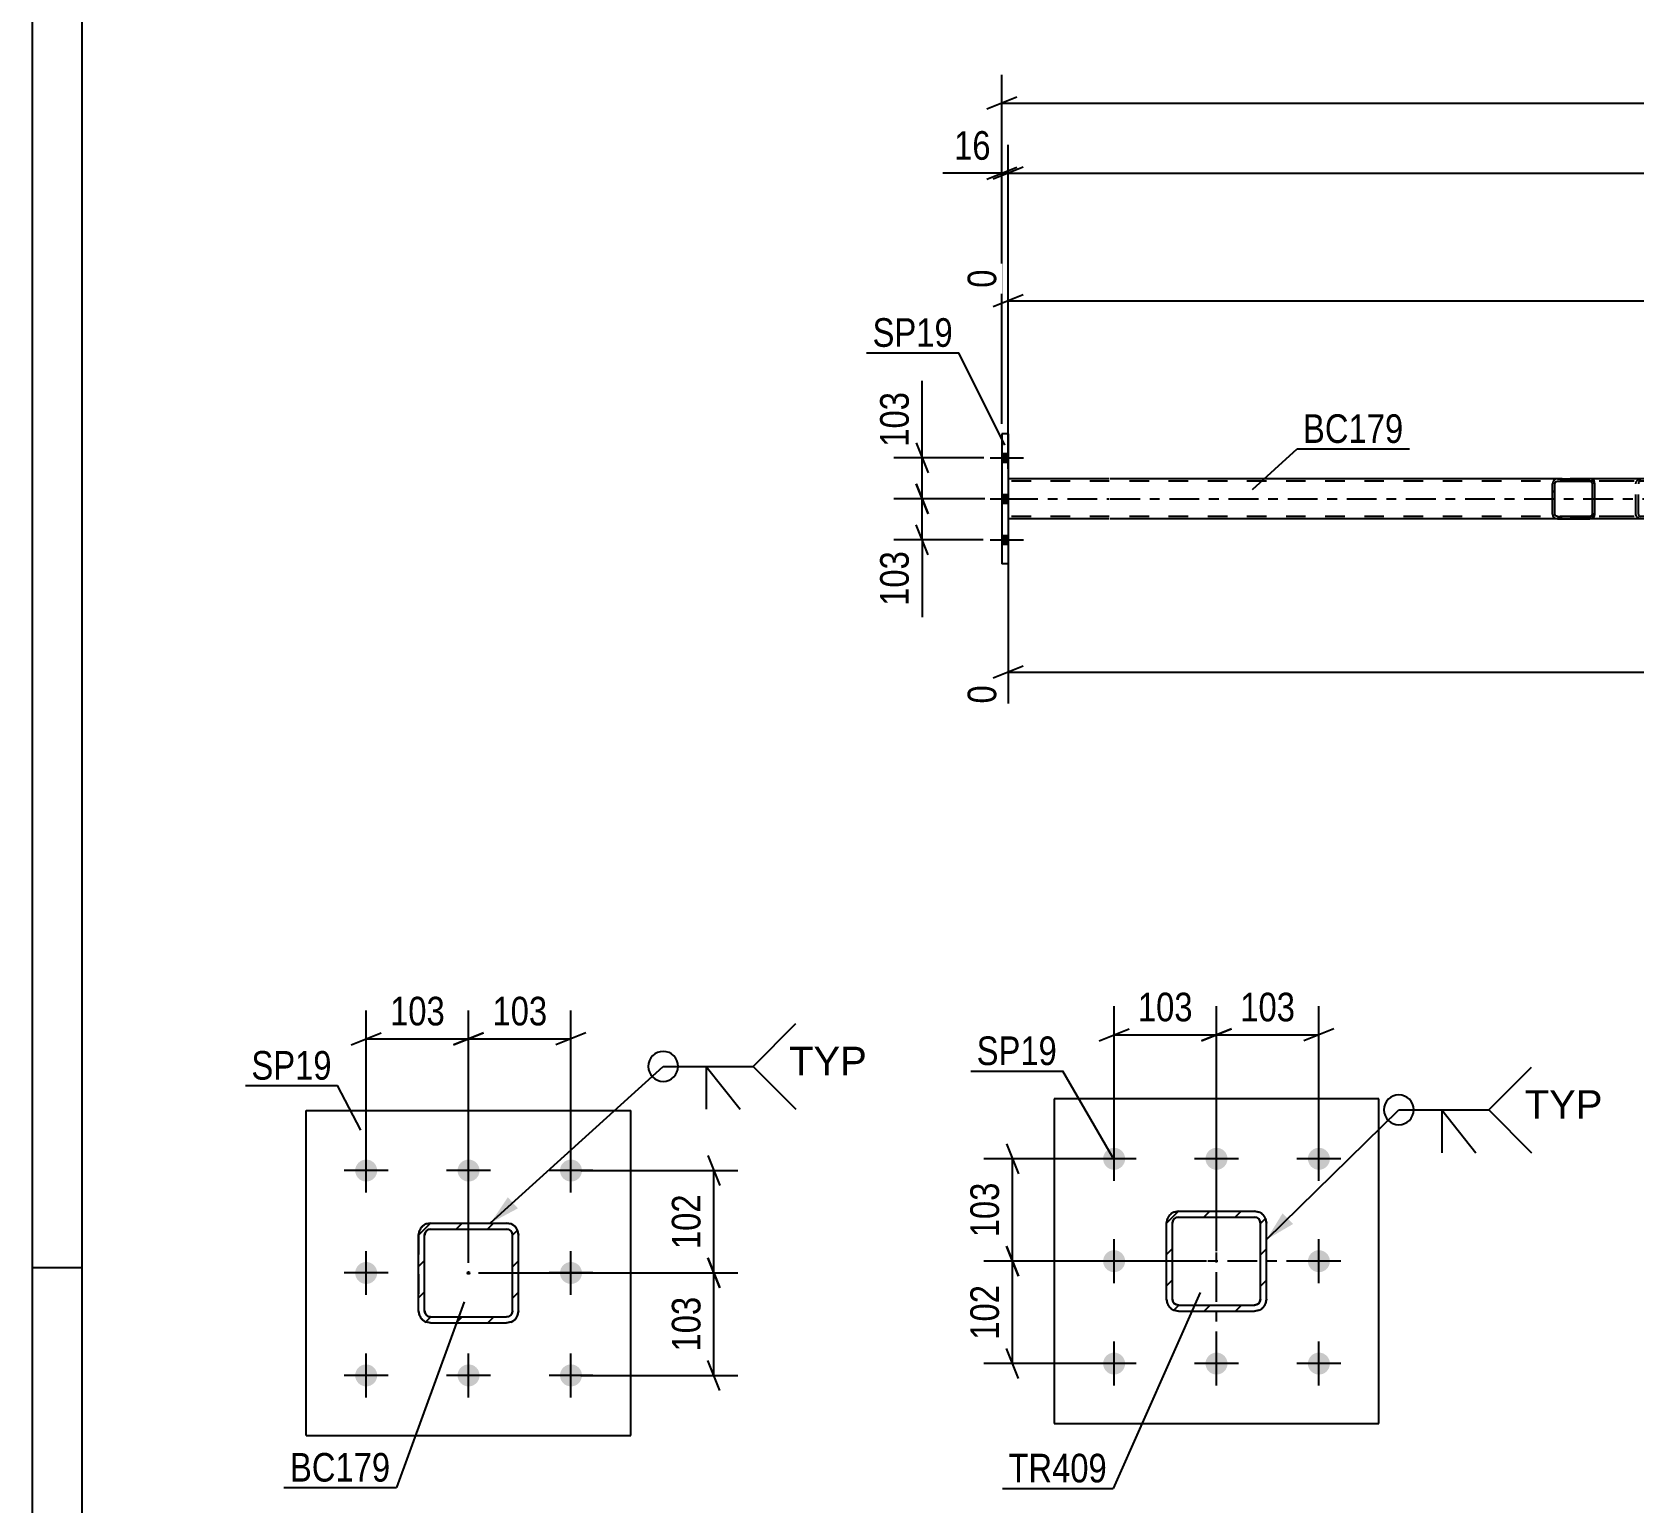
# Model space of a CAD drawing. Header units: millimetres. Extents: x 0 to 841, y 0 to 594.
# Drawn here: x 0 to 160.4, y 125.5 to 272.7 of the extents above; entities that cross this region are included whole.
import ezdxf

# ---------------------------------------------------------------- set-up
doc = ezdxf.new("R2010")
doc.units = ezdxf.units.MM
doc.linetypes.add('DXK_LINE_DOT2', pattern=[3.9198, 1.9599, -1.9599])
doc.linetypes.add('DXK_LINE_DOT3', pattern=[5.9187, 2.979, -0.9799, 0.9799, -0.9799])
doc.styles.add('Arial', font='ARIAL.TTF', dxfattribs={"height": 0.2})
doc.styles.add('Arial Narrow', font='ARIALN.TTF', dxfattribs={"height": 0.2})

# ---------------------------------------------------------------- blocks, each defined once
blk = doc.blocks.new('Unknown-122573939-1133 - 10963')
at = {"color": 5, "linetype": 'Continuous'}
for p, q in [((0, 594), (0, 0)), ((5, 589), (5, 5)), ((5, 149), (0, 149))]:
    blk.add_line(p, q, dxfattribs=at)
blk = doc.blocks.new('Part-122573939-7047 - 6916')
at = {"color": 2, "linetype": 'Continuous'}
for p, q in [((134.82, 165.9), (102.32, 165.9)), ((102.32, 165.9), (102.32, 133.4)), ((134.82, 133.4), (134.82, 165.9)), ((102.32, 133.4), (134.82, 133.4))]:
    blk.add_line(p, q, dxfattribs=at)
blk = doc.blocks.new('Part-122573939-6958 - 6916')
at = {"linetype": 'Continuous'}
h = blk.add_hatch(dxfattribs=at)
h.set_pattern_fill('', scale=0.7, style=0, pattern_type=0)
h.set_pattern_definition([(45, (114.7653, 154.6534), (-1.57154, 1.57154), [])])
h.paths.add_polyline_path([(122.37, 154.65), (114.77, 154.65), (114.31, 154.56), (113.92, 154.3), (113.66, 153.91), (113.57, 153.45), (113.57, 145.85), (113.66, 145.39), (113.92, 145), (114.31, 144.74), (114.77, 144.65), (122.37, 144.65), (122.82, 144.74), (123.21, 145), (123.47, 145.39), (123.57, 145.85), (123.57, 153.45), (123.47, 153.91), (123.21, 154.3), (122.82, 154.56)])
h.paths.add_polyline_path([(122.92, 153.68), (122.97, 153.45), (122.97, 145.85), (122.92, 145.62), (122.79, 145.43), (122.59, 145.3), (122.37, 145.25), (114.77, 145.25), (114.54, 145.3), (114.34, 145.43), (114.21, 145.62), (114.17, 145.85), (114.17, 153.45), (114.21, 153.68), (114.34, 153.88), (114.54, 154.01), (114.77, 154.05), (122.37, 154.05), (122.59, 154.01), (122.79, 153.88)])
at = {"color": 7, "linetype": 'DXK_LINE_DOT3'}
for p, q in [((118.57, 139.65), (118.57, 159.65)), ((128.57, 149.65), (108.57, 149.65))]:
    blk.add_line(p, q, dxfattribs=at)
at = {"color": 7, "linetype": 'DXK_LINE_DOT2'}
for p, q in [((114.31, 154.56), (114.77, 154.65)), ((114.54, 154.01), (114.34, 153.88)), ((114.77, 154.05), (114.54, 154.01)), ((114.77, 154.65), (122.37, 154.65)), ((114.77, 154.05), (122.37, 154.05)), ((122.37, 154.65), (122.82, 154.56)), ((122.59, 154.01), (122.37, 154.05)), ((122.79, 153.88), (122.59, 154.01)), ((113.57, 153.45), (113.66, 153.91)), ((113.57, 145.85), (113.57, 153.45)), ((114.21, 153.68), (114.17, 153.45)), ((114.17, 145.85), (114.17, 153.45)), ((114.34, 153.88), (114.21, 153.68)), ((122.92, 153.68), (122.79, 153.88)), ((122.97, 153.45), (122.92, 153.68)), ((122.97, 145.85), (122.97, 153.45)), ((123.47, 153.91), (123.57, 153.45)), ((123.57, 145.85), (123.57, 153.45)), ((113.66, 145.39), (113.57, 145.85)), ((114.17, 145.85), (114.21, 145.62)), ((114.21, 145.62), (114.34, 145.43)), ((114.77, 144.65), (114.31, 144.74)), ((114.34, 145.43), (114.54, 145.3)), ((114.54, 145.3), (114.77, 145.25)), ((114.77, 145.25), (122.37, 145.25)), ((114.77, 144.65), (122.37, 144.65)), ((122.37, 145.25), (122.59, 145.3)), ((122.82, 144.74), (122.37, 144.65)), ((122.59, 145.3), (122.79, 145.43)), ((122.79, 145.43), (122.92, 145.62)), ((122.92, 145.62), (122.97, 145.85)), ((123.57, 145.85), (123.47, 145.39))]:
    blk.add_line(p, q, dxfattribs=at)
at = {"color": 2, "linetype": 'Continuous'}
for p, q in [((114.77, 154.65), (114.31, 154.56)), ((114.34, 153.88), (114.54, 154.01)), ((114.54, 154.01), (114.77, 154.05)), ((114.77, 154.65), (122.37, 154.65)), ((114.77, 154.05), (122.37, 154.05)), ((122.82, 154.56), (122.37, 154.65)), ((122.37, 154.05), (122.59, 154.01)), ((122.59, 154.01), (122.79, 153.88)), ((113.66, 153.91), (113.57, 153.45)), ((113.57, 145.85), (113.57, 153.45)), ((114.17, 153.45), (114.21, 153.68)), ((114.17, 145.85), (114.17, 153.45)), ((114.21, 153.68), (114.34, 153.88)), ((122.79, 153.88), (122.92, 153.68)), ((122.92, 153.68), (122.97, 153.45)), ((122.97, 145.85), (122.97, 153.45)), ((123.57, 153.45), (123.47, 153.91)), ((123.57, 145.85), (123.57, 153.45)), ((113.57, 145.85), (113.66, 145.39)), ((114.21, 145.62), (114.17, 145.85)), ((114.34, 145.43), (114.21, 145.62)), ((114.31, 144.74), (114.77, 144.65)), ((114.54, 145.3), (114.34, 145.43)), ((114.77, 145.25), (114.54, 145.3)), ((114.77, 145.25), (122.37, 145.25)), ((114.77, 144.65), (122.37, 144.65)), ((122.59, 145.3), (122.37, 145.25)), ((122.37, 144.65), (122.82, 144.74)), ((122.79, 145.43), (122.59, 145.3)), ((122.92, 145.62), (122.79, 145.43)), ((122.97, 145.85), (122.92, 145.62)), ((123.47, 145.39), (123.57, 145.85))]:
    blk.add_line(p, q, dxfattribs=at)
at = {"color": 7, "linetype": 'DXK_LINE_DOT2'}
for centre, start, end in [((114.77, 153.45), 112.5, 157.5), ((122.37, 153.45), 22.5, 67.5), ((114.77, 145.85), 202.5, 247.5), ((122.37, 145.85), 292.5, 337.5)]:
    blk.add_arc(centre, 1.2, start, end, dxfattribs=at)
at = {"color": 2, "linetype": 'Continuous'}
for centre, start, end in [((114.77, 153.45), 112.5, 157.5), ((122.37, 153.45), 22.5, 67.5), ((114.77, 145.85), 202.5, 247.5), ((122.37, 145.85), 292.5, 337.5)]:
    blk.add_arc(centre, 1.2, start, end, dxfattribs=at)
blk = doc.blocks.new('Bolt-122573939-6968 - 6916')
at = {"linetype": 'Continuous'}
for points in [[(108.32, 158.8, -1), (108.32, 161, -1)], [(118.57, 158.8, -1), (118.57, 161, -1)], [(128.82, 158.8, -1), (128.82, 161, -1)], [(108.32, 148.55, -1), (108.32, 150.75, -1)], [(128.82, 148.55, -1), (128.82, 150.75, -1)], [(108.32, 138.3, -1), (108.32, 140.5, -1)], [(118.57, 138.3, -1), (118.57, 140.5, -1)], [(128.82, 138.3, -1), (128.82, 140.5, -1)]]:
    blk.add_hatch(color=1, dxfattribs=at).paths.add_polyline_path(points)
at = {"color": 1, "linetype": 'Continuous'}
for p, q in [((108.32, 157.7), (108.32, 162.1)), ((118.57, 157.7), (118.57, 162.1)), ((128.82, 157.7), (128.82, 162.1)), ((110.52, 159.9), (106.12, 159.9)), ((120.77, 159.9), (116.37, 159.9)), ((131.02, 159.9), (126.62, 159.9)), ((108.32, 147.45), (108.32, 151.85)), ((128.82, 147.45), (128.82, 151.85)), ((110.52, 149.65), (106.12, 149.65)), ((131.02, 149.65), (126.62, 149.65)), ((108.32, 137.2), (108.32, 141.6)), ((118.57, 137.2), (118.57, 141.6)), ((128.82, 137.2), (128.82, 141.6)), ((110.52, 139.4), (106.12, 139.4)), ((120.77, 139.4), (116.37, 139.4)), ((131.02, 139.4), (126.62, 139.4))]:
    blk.add_line(p, q, dxfattribs=at)
blk = doc.blocks.new('Bolt-122573939-2947 - 2767')
at = {"linetype": 'Continuous'}
for points in [[(97.72, 229.61), (97.72, 230.49), (97.08, 230.49), (97.08, 229.61)], [(97.72, 229.61), (97.72, 230.49), (97.08, 230.49), (97.08, 229.61)], [(97.72, 229.61), (97.72, 230.49), (97.08, 230.49), (97.08, 229.61)], [(97.72, 225.51), (97.72, 226.39), (97.08, 226.39), (97.08, 225.51)], [(97.72, 225.51), (97.72, 226.39), (97.08, 226.39), (97.08, 225.51)], [(97.72, 221.41), (97.72, 222.29), (97.08, 222.29), (97.08, 221.41)], [(97.72, 221.41), (97.72, 222.29), (97.08, 222.29), (97.08, 221.41)], [(97.72, 221.41), (97.72, 222.29), (97.08, 222.29), (97.08, 221.41)]]:
    blk.add_hatch(color=1, dxfattribs=at).paths.add_polyline_path(points)
at = {"color": 1, "linetype": 'Continuous'}
for p, q in [((95.92, 230.05), (99.24, 230.05)), ((95.92, 230.05), (99.24, 230.05)), ((95.92, 230.05), (99.24, 230.05)), ((97.08, 230.49), (97.72, 230.49)), ((97.08, 230.49), (97.72, 230.49)), ((97.08, 230.49), (97.72, 230.49)), ((97.08, 229.61), (97.72, 229.61)), ((97.08, 229.61), (97.72, 229.61)), ((97.08, 229.61), (97.72, 229.61)), ((97.08, 226.39), (97.72, 226.39)), ((97.08, 226.39), (97.72, 226.39)), ((95.92, 225.95), (99.24, 225.95)), ((95.92, 225.95), (99.24, 225.95)), ((97.08, 225.51), (97.72, 225.51)), ((97.08, 225.51), (97.72, 225.51)), ((95.92, 221.85), (99.24, 221.85)), ((95.92, 221.85), (99.24, 221.85)), ((95.92, 221.85), (99.24, 221.85)), ((97.08, 222.29), (97.72, 222.29)), ((97.08, 222.29), (97.72, 222.29)), ((97.08, 222.29), (97.72, 222.29)), ((97.08, 221.41), (97.72, 221.41)), ((97.08, 221.41), (97.72, 221.41)), ((97.08, 221.41), (97.72, 221.41))]:
    blk.add_line(p, q, dxfattribs=at)
blk = doc.blocks.new('Part-122573939-2952 - 2767')
at = {"color": 2, "linetype": 'Continuous'}
for p, q in [((97.72, 232.45), (97.08, 232.45)), ((97.08, 232.45), (97.08, 219.45)), ((97.72, 232.45), (97.72, 219.45)), ((97.72, 219.45), (97.08, 219.45))]:
    blk.add_line(p, q, dxfattribs=at)
blk = doc.blocks.new('Part-122573939-2998 - 2767')
at = {"linetype": 'Continuous'}
h = blk.add_hatch(dxfattribs=at)
h.set_pattern_fill('', scale=0.7, style=0, pattern_type=0)
h.set_pattern_definition([(45, (156.4116, 227.6517), (-1.57154, 1.57154), [])])
h.paths.add_polyline_path([(156.45, 227.47), (156.41, 227.65), (156.3, 227.81), (156.14, 227.91), (155.94, 227.95), (152.7, 227.95), (152.51, 227.91), (152.34, 227.81), (152.23, 227.65), (152.19, 227.47), (152.19, 224.43), (152.23, 224.24), (152.34, 224.09), (152.51, 223.98), (152.7, 223.95), (155.94, 223.95), (156.14, 223.98), (156.3, 224.09), (156.41, 224.24), (156.45, 224.43)])
h.paths.add_polyline_path([(156.18, 224.34), (156.12, 224.26), (156.04, 224.21), (155.94, 224.19), (152.7, 224.19), (152.61, 224.21), (152.52, 224.26), (152.47, 224.34), (152.45, 224.43), (152.45, 227.47), (152.47, 227.56), (152.52, 227.64), (152.61, 227.69), (152.7, 227.71), (155.94, 227.71), (156.04, 227.69), (156.12, 227.64), (156.18, 227.56), (156.2, 227.47), (156.2, 224.43)])
at = {"color": 2, "linetype": 'Continuous'}
for p, q in [((152.7, 227.95), (152.51, 227.91)), ((152.61, 227.69), (152.7, 227.71)), ((152.7, 227.95), (155.94, 227.95)), ((152.7, 227.71), (155.94, 227.71)), ((163.52, 227.95), (155.94, 227.95)), ((156.14, 227.91), (155.94, 227.95)), ((155.94, 227.71), (156.04, 227.69)), ((152.23, 227.65), (152.19, 227.47)), ((152.19, 224.43), (152.19, 227.47)), ((152.45, 227.47), (152.47, 227.56)), ((152.45, 224.43), (152.45, 227.47)), ((152.47, 227.56), (152.52, 227.64)), ((152.52, 227.64), (152.61, 227.69)), ((156.04, 227.69), (156.12, 227.64)), ((156.12, 227.64), (156.18, 227.56)), ((156.18, 227.56), (156.2, 227.47)), ((156.2, 224.43), (156.2, 227.47)), ((156.45, 227.47), (156.41, 227.65)), ((156.45, 224.43), (156.45, 227.47)), ((152.19, 224.43), (152.23, 224.24)), ((152.47, 224.34), (152.45, 224.43)), ((152.52, 224.26), (152.47, 224.34)), ((152.51, 223.98), (152.7, 223.95)), ((152.61, 224.21), (152.52, 224.26)), ((152.7, 224.19), (152.61, 224.21)), ((152.7, 224.19), (155.94, 224.19)), ((152.7, 223.95), (155.94, 223.95)), ((156.04, 224.21), (155.94, 224.19)), ((155.94, 223.95), (156.14, 223.98)), ((163.52, 223.95), (155.94, 223.95)), ((156.12, 224.26), (156.04, 224.21)), ((156.18, 224.34), (156.12, 224.26)), ((156.2, 224.43), (156.18, 224.34)), ((156.41, 224.24), (156.45, 224.43))]:
    blk.add_line(p, q, dxfattribs=at)
at = {"color": 7, "linetype": 'DXK_LINE_DOT2'}
for p, q in [((155.94, 227.95), (152.7, 227.95)), ((164.29, 227.71), (152.7, 227.71)), ((160.86, 227.91), (161.05, 227.95)), ((161.05, 227.71), (160.96, 227.69)), ((164.29, 227.95), (163.52, 227.95)), ((164.29, 227.95), (164.48, 227.91)), ((164.39, 227.69), (164.29, 227.71)), ((160.54, 227.47), (160.58, 227.65)), ((160.54, 224.43), (160.54, 227.47)), ((160.82, 227.56), (160.8, 227.47)), ((160.8, 224.43), (160.8, 227.47)), ((160.87, 227.64), (160.82, 227.56)), ((160.96, 227.69), (160.87, 227.64)), ((164.47, 227.64), (164.39, 227.69)), ((164.52, 227.56), (164.47, 227.64)), ((164.54, 227.47), (164.52, 227.56)), ((164.54, 224.43), (164.54, 227.47)), ((164.76, 227.65), (164.8, 227.47)), ((164.8, 224.43), (164.8, 227.47)), ((164.29, 224.19), (152.7, 224.19)), ((155.94, 223.95), (152.7, 223.95)), ((160.58, 224.24), (160.54, 224.43)), ((160.8, 224.43), (160.82, 224.34)), ((160.82, 224.34), (160.87, 224.26)), ((161.05, 223.95), (160.86, 223.98)), ((160.87, 224.26), (160.9, 224.24)), ((160.9, 224.24), (160.96, 224.21)), ((160.96, 224.21), (161.05, 224.19)), ((164.29, 223.95), (163.52, 223.95)), ((164.29, 224.19), (164.39, 224.21)), ((164.48, 223.98), (164.29, 223.95)), ((164.39, 224.21), (164.47, 224.26)), ((164.47, 224.26), (164.52, 224.34)), ((164.52, 224.34), (164.54, 224.43)), ((164.8, 224.43), (164.76, 224.24))]:
    blk.add_line(p, q, dxfattribs=at)
at = {"color": 2, "linetype": 'Continuous'}
for centre, start, end in [((152.69, 227.45), 110.7583, 155.68), ((155.96, 227.45), 24.32, 69.2417), ((152.69, 224.45), 204.32, 249.2417), ((155.96, 224.45), 290.7583, 335.68)]:
    blk.add_arc(centre, 0.496, start, end, dxfattribs=at)
at = {"color": 7, "linetype": 'DXK_LINE_DOT2'}
for centre, start, end in [((161.03, 227.45), 110.7583, 155.68), ((164.31, 227.45), 24.32, 69.2417), ((161.03, 224.45), 204.32, 249.2417), ((164.31, 224.45), 290.7583, 335.68)]:
    blk.add_arc(centre, 0.496, start, end, dxfattribs=at)
blk = doc.blocks.new('Part-122573939-3036 - 2767')
at = {"color": 2, "linetype": 'Continuous'}
for p, q in [((107.84, 227.95), (97.72, 227.95)), ((152.7, 227.95), (107.94, 227.95)), ((107.84, 223.95), (97.72, 223.95)), ((152.7, 223.95), (107.94, 223.95))]:
    blk.add_line(p, q, dxfattribs=at)
at = {"color": 7, "linetype": 'DXK_LINE_DOT2'}
for p, q in [((97.72, 227.95), (97.72, 223.95)), ((107.84, 227.71), (97.72, 227.71)), ((770.34, 227.71), (107.94, 227.71)), ((172.77, 227.95), (152.7, 227.95)), ((107.84, 224.19), (97.72, 224.19)), ((770.34, 224.19), (107.94, 224.19)), ((172.77, 223.95), (152.7, 223.95))]:
    blk.add_line(p, q, dxfattribs=at)
at = {"color": 7, "linetype": 'DXK_LINE_DOT3'}
for p, q in [((97.72, 225.95), (107.84, 225.95)), ((107.94, 225.95), (770.34, 225.95))]:
    blk.add_line(p, q, dxfattribs=at)
blk = doc.blocks.new('Part-122573939-1737 - 1678')
at = {"color": 2, "linetype": 'Continuous'}
for p, q in [((27.45, 132.22), (27.45, 164.72)), ((27.45, 164.72), (59.95, 164.72)), ((59.95, 132.22), (59.95, 164.72)), ((27.45, 132.22), (59.95, 132.22))]:
    blk.add_line(p, q, dxfattribs=at)
blk = doc.blocks.new('Bolt-122573939-1721 - 1678')
at = {"linetype": 'Continuous'}
for points in [[(33.45, 157.62, -1), (33.45, 159.82, -1)], [(43.7, 157.62, -1), (43.7, 159.82, -1)], [(53.95, 157.62, -1), (53.95, 159.82, -1)], [(33.45, 147.37, -1), (33.45, 149.57, -1)], [(53.95, 147.37, -1), (53.95, 149.57, -1)], [(33.45, 137.12, -1), (33.45, 139.32, -1)], [(43.7, 137.12, -1), (43.7, 139.32, -1)], [(53.95, 137.12, -1), (53.95, 139.32, -1)]]:
    blk.add_hatch(color=1, dxfattribs=at).paths.add_polyline_path(points)
at = {"color": 1, "linetype": 'Continuous'}
for p, q in [((33.45, 156.52), (33.45, 160.92)), ((43.7, 156.52), (43.7, 160.92)), ((53.95, 156.52), (53.95, 160.92)), ((35.65, 158.72), (31.25, 158.72)), ((45.9, 158.72), (41.5, 158.72)), ((56.15, 158.72), (51.75, 158.72)), ((33.45, 146.27), (33.45, 150.67)), ((53.95, 146.27), (53.95, 150.67)), ((35.65, 148.47), (31.25, 148.47)), ((56.15, 148.47), (51.75, 148.47)), ((33.45, 136.02), (33.45, 140.42)), ((43.7, 136.02), (43.7, 140.42)), ((53.95, 136.02), (53.95, 140.42)), ((35.65, 138.22), (31.25, 138.22)), ((45.9, 138.22), (41.5, 138.22)), ((56.15, 138.22), (51.75, 138.22))]:
    blk.add_line(p, q, dxfattribs=at)
blk = doc.blocks.new('Part-122573939-1797 - 1678')
at = {"linetype": 'Continuous'}
h = blk.add_hatch(dxfattribs=at)
h.set_pattern_fill('', scale=0.7, style=0, pattern_type=0)
h.set_pattern_definition([(45, (39.903, 153.474), (-1.57154, 1.57154), [])])
h.paths.add_polyline_path([(47.5, 153.47), (39.9, 153.47), (39.44, 153.38), (39.05, 153.12), (38.79, 152.73), (38.7, 152.27), (38.7, 144.67), (38.79, 144.21), (39.05, 143.83), (39.44, 143.57), (39.9, 143.47), (47.5, 143.47), (47.96, 143.57), (48.35, 143.83), (48.61, 144.21), (48.7, 144.67), (48.7, 152.27), (48.61, 152.73), (48.35, 153.12), (47.96, 153.38)])
h.paths.add_polyline_path([(48.06, 152.5), (48.1, 152.27), (48.1, 144.67), (48.06, 144.44), (47.93, 144.25), (47.73, 144.12), (47.5, 144.07), (39.9, 144.07), (39.67, 144.12), (39.48, 144.25), (39.35, 144.44), (39.3, 144.67), (39.3, 152.27), (39.35, 152.5), (39.48, 152.7), (39.67, 152.83), (39.9, 152.87), (47.5, 152.87), (47.73, 152.83), (47.93, 152.7)])
blk.add_hatch(color=30, dxfattribs=at).paths.add_polyline_path([(43.7, 148.37, -1), (43.7, 148.57, -1)])
at = {"color": 7, "linetype": 'DXK_LINE_DOT2'}
for p, q in [((38.7, 152.27), (38.79, 152.73)), ((39.35, 152.5), (39.3, 152.27)), ((39.48, 152.7), (39.35, 152.5)), ((39.44, 153.38), (39.9, 153.47)), ((39.67, 152.83), (39.48, 152.7)), ((39.9, 152.87), (39.67, 152.83)), ((39.9, 153.47), (47.5, 153.47)), ((39.9, 152.87), (47.5, 152.87)), ((47.5, 153.47), (47.96, 153.38)), ((47.73, 152.83), (47.5, 152.87)), ((47.93, 152.7), (47.73, 152.83)), ((48.06, 152.5), (47.93, 152.7)), ((48.1, 152.27), (48.06, 152.5)), ((48.61, 152.73), (48.7, 152.27)), ((38.7, 152.27), (38.7, 144.67)), ((39.3, 144.67), (39.3, 152.27)), ((48.1, 144.67), (48.1, 152.27)), ((48.7, 144.67), (48.7, 152.27)), ((38.79, 144.21), (38.7, 144.67)), ((39.3, 144.67), (39.35, 144.44)), ((39.35, 144.44), (39.48, 144.25)), ((47.93, 144.25), (48.06, 144.44)), ((48.06, 144.44), (48.1, 144.67)), ((48.7, 144.67), (48.61, 144.21)), ((39.9, 143.47), (39.44, 143.57)), ((39.48, 144.25), (39.67, 144.12)), ((39.67, 144.12), (39.9, 144.07)), ((39.9, 144.07), (47.5, 144.07)), ((39.9, 143.47), (47.5, 143.47)), ((47.5, 144.07), (47.73, 144.12)), ((47.96, 143.57), (47.5, 143.47)), ((47.73, 144.12), (47.93, 144.25))]:
    blk.add_line(p, q, dxfattribs=at)
at = {"color": 2, "linetype": 'Continuous'}
for p, q in [((38.79, 152.73), (38.7, 152.27)), ((39.3, 152.27), (39.35, 152.5)), ((39.35, 152.5), (39.48, 152.7)), ((39.9, 153.47), (39.44, 153.38)), ((39.48, 152.7), (39.67, 152.83)), ((39.67, 152.83), (39.9, 152.87)), ((39.9, 153.47), (39.9, 153.47)), ((39.9, 153.47), (47.5, 153.47)), ((39.9, 152.87), (39.9, 152.87)), ((39.9, 152.87), (47.5, 152.87)), ((47.5, 153.47), (47.5, 153.47)), ((47.96, 153.38), (47.5, 153.47)), ((47.5, 152.87), (47.5, 152.87)), ((47.5, 152.87), (47.73, 152.83)), ((47.73, 152.83), (47.93, 152.7)), ((47.93, 152.7), (48.06, 152.5)), ((48.06, 152.5), (48.1, 152.27)), ((48.7, 152.27), (48.61, 152.73)), ((38.7, 152.27), (38.7, 152.27)), ((38.7, 144.67), (38.7, 152.27)), ((39.3, 152.27), (39.3, 152.27)), ((39.3, 144.67), (39.3, 152.27)), ((48.1, 152.27), (48.1, 152.27)), ((48.1, 144.67), (48.1, 152.27)), ((48.7, 152.27), (48.7, 152.27)), ((48.7, 144.67), (48.7, 152.27)), ((38.7, 144.67), (38.7, 144.67)), ((38.7, 144.67), (38.79, 144.21)), ((39.3, 144.67), (39.3, 144.67)), ((39.35, 144.44), (39.3, 144.67)), ((39.48, 144.25), (39.35, 144.44)), ((48.06, 144.44), (47.93, 144.25)), ((48.1, 144.67), (48.06, 144.44)), ((48.1, 144.67), (48.1, 144.67)), ((48.61, 144.21), (48.7, 144.67)), ((48.7, 144.67), (48.7, 144.67)), ((39.44, 143.57), (39.9, 143.47)), ((39.67, 144.12), (39.48, 144.25)), ((39.9, 144.07), (39.67, 144.12)), ((39.9, 144.07), (39.9, 144.07)), ((39.9, 144.07), (47.5, 144.07)), ((39.9, 143.47), (39.9, 143.47)), ((39.9, 143.47), (47.5, 143.47)), ((47.73, 144.12), (47.5, 144.07)), ((47.5, 144.07), (47.5, 144.07)), ((47.5, 143.47), (47.96, 143.57)), ((47.5, 143.47), (47.5, 143.47)), ((47.93, 144.25), (47.73, 144.12))]:
    blk.add_line(p, q, dxfattribs=at)
at = {"color": 7, "linetype": 'DXK_LINE_DOT3'}
blk.add_line((43.7, 148.47), (43.7, 148.47), dxfattribs=at)
at = {"color": 30, "linetype": 'DXK_LINE_DOT3'}
blk.add_line((43.7, 148.47), (43.7, 148.47), dxfattribs=at)
at = {"color": 30, "linetype": 'Continuous'}
blk.add_circle((43.7, 148.47), 0.1, dxfattribs=at)
at = {"color": 7, "linetype": 'DXK_LINE_DOT2'}
for centre, start, end in [((39.9, 152.27), 112.5, 157.5), ((47.5, 152.27), 22.5, 67.5), ((39.9, 144.67), 202.5, 247.5), ((47.5, 144.67), 292.5, 337.5)]:
    blk.add_arc(centre, 1.2, start, end, dxfattribs=at)
at = {"color": 2, "linetype": 'Continuous'}
for centre, start, end in [((39.9, 152.27), 112.5, 157.5), ((47.5, 152.27), 22.5, 67.5), ((39.9, 144.67), 202.5, 247.5), ((47.5, 144.67), 292.5, 337.5)]:
    blk.add_arc(centre, 1.2, start, end, dxfattribs=at)
blk = doc.blocks.new('StraightDimension-122573939-7081 - 6916')
at = {"color": 7, "linetype": 'Continuous'}
for p, q in [((118.57, 150.65), (118.57, 175.16)), ((128.82, 160.9), (128.82, 175.16)), ((117.07, 171.71), (120.07, 172.91)), ((118.57, 172.31), (128.82, 172.31)), ((130.32, 172.91), (127.32, 171.71))]:
    blk.add_line(p, q, dxfattribs=at)
at = {"color": 0}
blk.add_wipeout([(127.03, 173.06), (127.03, 177.26), (120.35, 177.26), (120.35, 173.06)], dxfattribs=at)
at = {"color": 3, "style": 'Arial Narrow'}
blk.add_text('103', height=2.863, dxfattribs=at).set_placement((120.95, 173.66))
blk = doc.blocks.new('StraightDimension-122573939-7098 - 6916')
at = {"color": 7, "linetype": 'Continuous'}
for p, q in [((108.32, 160.9), (108.32, 175.16)), ((118.57, 150.65), (118.57, 175.16)), ((106.82, 171.71), (109.82, 172.91)), ((108.32, 172.31), (118.57, 172.31)), ((120.07, 172.91), (117.07, 171.71))]:
    blk.add_line(p, q, dxfattribs=at)
at = {"color": 0}
blk.add_wipeout([(116.78, 173.06), (116.78, 177.26), (110.1, 177.26), (110.1, 173.06)], dxfattribs=at)
at = {"color": 3, "style": 'Arial Narrow'}
blk.add_text('103', height=2.863, dxfattribs=at).set_placement((110.7, 173.66))
blk = doc.blocks.new('StraightDimension-122573939-7116 - 6916')
at = {"color": 7, "linetype": 'Continuous'}
for p, q in [((97.54, 161.4), (98.74, 158.4)), ((107.32, 159.9), (95.29, 159.9)), ((98.14, 149.65), (98.14, 159.9)), ((98.74, 148.15), (97.54, 151.15)), ((117.57, 149.65), (95.29, 149.65))]:
    blk.add_line(p, q, dxfattribs=at)
at = {"color": 0}
blk.add_wipeout([(97.39, 158.12), (93.19, 158.12), (93.19, 151.44), (97.39, 151.44)], dxfattribs=at)
at = {"color": 3, "style": 'Arial Narrow'}
blk.add_text('103', height=2.863, rotation=90.0002, dxfattribs=at).set_placement((96.79, 152.04))
blk = doc.blocks.new('StraightDimension-122573939-7133 - 6916')
at = {"color": 7, "linetype": 'Continuous'}
for p, q in [((97.54, 151.15), (98.74, 148.15)), ((117.57, 149.65), (95.29, 149.65)), ((98.14, 139.4), (98.14, 149.65)), ((98.74, 137.9), (97.54, 140.9)), ((107.32, 139.4), (95.29, 139.4))]:
    blk.add_line(p, q, dxfattribs=at)
at = {"color": 0}
blk.add_wipeout([(97.39, 147.87), (93.19, 147.87), (93.19, 141.19), (97.39, 141.19)], dxfattribs=at)
at = {"color": 3, "style": 'Arial Narrow'}
blk.add_text('102', height=2.863, rotation=90.0002, dxfattribs=at).set_placement((96.79, 141.79))
blk = doc.blocks.new('StraightDimension-122573939-3125 - 2767')
at = {"color": 7, "linetype": 'Continuous'}
for p, q in [((88.51, 227.45), (89.71, 224.45)), ((95.39, 225.95), (86.26, 225.95)), ((89.11, 221.85), (89.11, 225.95)), ((89.71, 220.35), (88.51, 223.35)), ((95.2, 221.85), (86.26, 221.85))]:
    blk.add_line(p, q, dxfattribs=at)
at = {"color": 0}
blk.add_wipeout([(88.36, 221.32), (84.16, 221.32), (84.16, 214.64), (88.36, 214.64)], dxfattribs=at)
at = {"color": 7, "linetype": 'Continuous'}
blk.add_line((89.11, 221.85), (89.11, 214.11), dxfattribs=at)
blk.add_line((89.11, 221.85), (89.11, 214.11), dxfattribs=at)
at = {"color": 3, "style": 'Arial Narrow'}
blk.add_text('103', height=2.863, rotation=90.0002, dxfattribs=at).set_placement((87.76, 215.24))
blk = doc.blocks.new('StraightDimension-122573939-3064 - 2767')
at = {"color": 7, "linetype": 'Continuous'}
for p, q in [((97.08, 233.45), (97.08, 261.39)), ((97.72, 233.45), (97.72, 261.39)), ((95.58, 257.94), (98.58, 259.14)), ((99.22, 259.14), (96.22, 257.94)), ((97.08, 258.54), (97.72, 258.54))]:
    blk.add_line(p, q, dxfattribs=at)
at = {"color": 0}
blk.add_wipeout([(96.55, 259.29), (96.55, 263.49), (91.7, 263.49), (91.7, 259.29)], dxfattribs=at)
at = {"color": 7, "linetype": 'Continuous'}
blk.add_line((97.08, 258.54), (91.17, 258.54), dxfattribs=at)
blk.add_line((97.08, 258.54), (91.17, 258.54), dxfattribs=at)
at = {"color": 3, "style": 'Arial Narrow'}
blk.add_text('16', height=2.863, dxfattribs=at).set_placement((92.3, 259.89))
blk = doc.blocks.new('StraightDimension-122573939-3074 - 2767')
at = {"color": 7, "linetype": 'Continuous'}
for p, q in [((97.72, 233.45), (97.72, 261.39)), ((99.22, 259.14), (96.22, 257.94)), ((97.72, 258.54), (780.56, 258.54))]:
    blk.add_line(p, q, dxfattribs=at)
blk = doc.blocks.new('StraightDimension-122573939-3095 - 2767')
at = {"color": 7, "linetype": 'Continuous'}
for p, q in [((97.08, 233.45), (97.08, 268.4)), ((98.58, 266.15), (95.58, 264.95)), ((97.08, 265.55), (781.2, 265.55))]:
    blk.add_line(p, q, dxfattribs=at)
blk = doc.blocks.new('StraightDimension-122573939-3106 - 2767')
at = {"color": 7, "linetype": 'Continuous'}
for p, q in [((246.35, 237.35), (246.35, 254.39)), ((97.72, 228.95), (97.72, 248.9)), ((99.22, 246.38), (96.22, 245.18)), ((97.72, 245.78), (246.35, 245.78)), ((244.85, 245.18), (247.85, 246.38))]:
    blk.add_line(p, q, dxfattribs=at)
at = {"color": 0, "linetype": 'Continuous'}
for points in [[(245.75, 254.99), (241.55, 254.99), (241.55, 246.48), (245.75, 246.48)], [(97.12, 249.5), (92.92, 249.5), (92.92, 246.48), (97.12, 246.48)]]:
    blk.add_wipeout(points, dxfattribs=at)
at = {"color": 0}
blk.add_wipeout([(176.29, 246.53), (176.29, 250.73), (167.78, 250.73), (167.78, 246.53)], dxfattribs=at)
at = {"color": 3, "linetype": 'Continuous', "style": 'Arial Narrow'}
for s, height, p in [('3782', 2.863, (245.15, 247.08)), ('0', 2.86, (96.52, 247.08))]:
    blk.add_text(s, height=height, rotation=90.0002, dxfattribs=at).set_placement(p)
at = {"color": 3, "style": 'Arial Narrow'}
blk.add_text('3782', height=2.863, dxfattribs=at).set_placement((168.38, 247.13))
blk = doc.blocks.new('StraightDimension-122573939-3138 - 2767')
at = {"color": 7, "linetype": 'Continuous'}
for p, q in [((88.51, 231.55), (89.71, 228.55)), ((95.27, 230.05), (86.26, 230.05)), ((89.11, 225.95), (89.11, 230.05)), ((89.71, 224.45), (88.51, 227.45)), ((95.39, 225.95), (86.26, 225.95))]:
    blk.add_line(p, q, dxfattribs=at)
at = {"color": 0}
blk.add_wipeout([(88.36, 237.26), (84.16, 237.26), (84.16, 230.57), (88.36, 230.57)], dxfattribs=at)
at = {"color": 7, "linetype": 'Continuous'}
blk.add_line((89.11, 230.05), (89.11, 237.78), dxfattribs=at)
blk.add_line((89.11, 230.05), (89.11, 237.78), dxfattribs=at)
at = {"color": 3, "style": 'Arial Narrow'}
blk.add_text('103', height=2.863, rotation=90.0002, dxfattribs=at).set_placement((87.76, 231.17))
blk = doc.blocks.new('StraightDimension-122573939-3169 - 2767')
at = {"color": 7, "linetype": 'Continuous'}
for p, q in [((97.72, 222.95), (97.72, 205.47)), ((246.35, 214.55), (246.35, 199.99)), ((99.22, 209.2), (96.22, 208)), ((97.72, 208.6), (246.35, 208.6)), ((244.85, 208), (247.85, 209.2))]:
    blk.add_line(p, q, dxfattribs=at)
at = {"color": 0}
blk.add_wipeout([(176.29, 209.35), (176.29, 213.55), (167.78, 213.55), (167.78, 209.35)], dxfattribs=at)
at = {"color": 0, "linetype": 'Continuous'}
for points in [[(97.12, 207.9), (92.92, 207.9), (92.92, 204.87), (97.12, 204.87)], [(245.75, 207.9), (241.55, 207.9), (241.55, 199.39), (245.75, 199.39)]]:
    blk.add_wipeout(points, dxfattribs=at)
at = {"color": 3, "style": 'Arial Narrow'}
blk.add_text('3782', height=2.863, dxfattribs=at).set_placement((168.38, 209.95))
at = {"color": 3, "linetype": 'Continuous', "style": 'Arial Narrow'}
for s, height, p in [('0', 2.86, (96.52, 205.47)), ('3782', 2.863, (245.15, 199.99))]:
    blk.add_text(s, height=height, rotation=90.0002, dxfattribs=at).set_placement(p)
blk = doc.blocks.new('StraightDimension-122573939-1863 - 1678')
at = {"color": 7, "linetype": 'Continuous'}
for p, q in [((67.66, 149.98), (68.86, 146.98)), ((44.7, 148.48), (70.66, 148.48)), ((68.26, 138.22), (68.26, 148.48)), ((68.86, 136.72), (67.66, 139.72)), ((54.95, 138.22), (70.66, 138.22))]:
    blk.add_line(p, q, dxfattribs=at)
at = {"color": 0}
blk.add_wipeout([(67.51, 146.69), (63.31, 146.69), (63.31, 140.01), (67.51, 140.01)], dxfattribs=at)
at = {"color": 3, "style": 'Arial Narrow'}
blk.add_text('103', height=2.863, rotation=90.0002, dxfattribs=at).set_placement((66.91, 140.61))
blk = doc.blocks.new('StraightDimension-122573939-1882 - 1678')
at = {"color": 7, "linetype": 'Continuous'}
for p, q in [((67.66, 160.22), (68.86, 157.22)), ((54.95, 158.72), (70.66, 158.72)), ((68.26, 148.48), (68.26, 158.72)), ((68.86, 146.98), (67.66, 149.98)), ((44.7, 148.48), (70.66, 148.48))]:
    blk.add_line(p, q, dxfattribs=at)
at = {"color": 0}
blk.add_wipeout([(67.51, 156.94), (63.31, 156.94), (63.31, 150.26), (67.51, 150.26)], dxfattribs=at)
at = {"color": 3, "style": 'Arial Narrow'}
blk.add_text('102', height=2.863, rotation=90.0002, dxfattribs=at).set_placement((66.91, 150.86))
blk = doc.blocks.new('StraightDimension-122573939-1900 - 1678')
at = {"color": 7, "linetype": 'Continuous'}
for p, q in [((33.45, 159.72), (33.45, 174.75)), ((43.7, 149.48), (43.7, 174.75)), ((31.95, 171.3), (34.95, 172.5)), ((33.45, 171.9), (43.7, 171.9)), ((45.2, 172.5), (42.2, 171.3))]:
    blk.add_line(p, q, dxfattribs=at)
at = {"color": 0}
blk.add_wipeout([(41.92, 172.65), (41.92, 176.85), (35.24, 176.85), (35.24, 172.65)], dxfattribs=at)
at = {"color": 3, "style": 'Arial Narrow'}
blk.add_text('103', height=2.863, dxfattribs=at).set_placement((35.84, 173.25))
blk = doc.blocks.new('StraightDimension-122573939-1917 - 1678')
at = {"color": 7, "linetype": 'Continuous'}
for p, q in [((43.7, 149.48), (43.7, 174.75)), ((53.95, 159.72), (53.95, 174.75)), ((42.2, 171.3), (45.2, 172.5)), ((43.7, 171.9), (53.95, 171.9)), ((55.45, 172.5), (52.45, 171.3))]:
    blk.add_line(p, q, dxfattribs=at)
at = {"color": 0}
blk.add_wipeout([(52.17, 172.65), (52.17, 176.85), (45.49, 176.85), (45.49, 172.65)], dxfattribs=at)
at = {"color": 3, "style": 'Arial Narrow'}
blk.add_text('103', height=2.863, dxfattribs=at).set_placement((46.09, 173.25))
blk = doc.blocks.new('Mark-122573939-7043 - 6916')
at = {"color": 0}
blk.add_wipeout([(102.6, 169.28), (102.6, 172.28), (94.56, 172.28), (94.56, 169.28)], dxfattribs=at)
blk.add_wipeout([(102.6, 169.28), (102.6, 172.28), (94.56, 172.28), (94.56, 169.28)], dxfattribs=at)
at = {"color": 30, "linetype": 'Continuous'}
for p in [(93.96, 168.68), (108.2, 160.02)]:
    blk.add_line(p, (103.2, 168.68), dxfattribs=at)
at = {"color": 3, "style": 'Arial Narrow'}
blk.add_text('SP19', height=2.863, dxfattribs=at).set_placement((94.56, 169.28))
blk = doc.blocks.new('Mark-122573939-6954 - 6916')
at = {"color": 0}
blk.add_wipeout([(107.61, 127.51), (107.61, 130.51), (97.74, 130.51), (97.74, 127.51)], dxfattribs=at)
blk.add_wipeout([(107.61, 127.51), (107.61, 130.51), (97.74, 130.51), (97.74, 127.51)], dxfattribs=at)
at = {"color": 30, "linetype": 'Continuous'}
for p in [(116.93, 146.5), (97.14, 126.91)]:
    blk.add_line(p, (108.21, 126.91), dxfattribs=at)
at = {"color": 3, "style": 'Arial Narrow'}
blk.add_text('TR409', height=2.863, dxfattribs=at).set_placement((97.74, 127.51))
blk = doc.blocks.new('WeldMark-122573939-7150 - 6916')
at = {"linetype": 'Continuous'}
blk.add_hatch(color=30, dxfattribs=at).paths.add_polyline_path([(126.23, 153.37), (123.57, 151.81), (125.18, 154.44)])
at = {"color": 30, "linetype": 'Continuous'}
for p, q in [((123.57, 151.81), (136.82, 164.8)), ((136.82, 164.8), (145.82, 164.8))]:
    blk.add_line(p, q, dxfattribs=at)
at = {"color": 3, "linetype": 'Continuous'}
for q in [(144.53, 160.51), (141.11, 160.51)]:
    blk.add_line((141.11, 164.8), q, dxfattribs=at)
for start, end in [(90, 270), (270, 90)]:
    blk.add_arc((136.82, 164.8), 1.5, start, end, dxfattribs=at)
at = {"color": 0, "linetype": 'Continuous'}
blk.add_wipeout([(157.2, 163.9), (157.2, 166.9), (149.42, 166.9), (149.42, 163.9)], dxfattribs=at)
blk.add_wipeout([(157.2, 163.9), (157.2, 166.9), (149.42, 166.9), (149.42, 163.9)], dxfattribs=at)
at = {"color": 3, "linetype": 'Continuous'}
for q in [(150.11, 169.08), (150.11, 160.51)]:
    blk.add_line((145.82, 164.8), q, dxfattribs=at)
at = {"color": 3, "linetype": 'Continuous', "style": 'Arial'}
blk.add_text('TYP', height=2.865, dxfattribs=at).set_placement((149.42, 163.9))
blk = doc.blocks.new('Mark-122573939-2948 - 2767')
at = {"color": 0}
blk.add_wipeout([(92.18, 241.17), (92.18, 244.17), (84.14, 244.17), (84.14, 241.17)], dxfattribs=at)
blk.add_wipeout([(92.18, 241.17), (92.18, 244.17), (84.14, 244.17), (84.14, 241.17)], dxfattribs=at)
at = {"color": 30, "linetype": 'Continuous'}
for p in [(83.54, 240.57), (97.37, 231.31)]:
    blk.add_line(p, (92.78, 240.57), dxfattribs=at)
at = {"color": 3, "style": 'Arial Narrow'}
blk.add_text('SP19', height=2.863, dxfattribs=at).set_placement((84.14, 241.17))
blk = doc.blocks.new('Mark-122573939-3032 - 2767')
at = {"color": 0}
blk.add_wipeout([(137.28, 231.55), (137.28, 234.55), (127.23, 234.55), (127.23, 231.55)], dxfattribs=at)
blk.add_wipeout([(137.28, 231.55), (137.28, 234.55), (127.23, 234.55), (127.23, 231.55)], dxfattribs=at)
at = {"color": 30, "linetype": 'Continuous'}
for p, q in [((122.16, 226.9), (126.63, 230.95)), ((126.63, 230.95), (137.88, 230.95))]:
    blk.add_line(p, q, dxfattribs=at)
at = {"color": 3, "style": 'Arial Narrow'}
blk.add_text('BC179', height=2.863, dxfattribs=at).set_placement((127.23, 231.55))
blk = doc.blocks.new('WeldMark-122573939-1934 - 1678')
at = {"linetype": 'Continuous'}
blk.add_hatch(color=30, dxfattribs=at).paths.add_polyline_path([(48.64, 154.94), (45.91, 153.48), (47.63, 156.05)])
at = {"color": 30, "linetype": 'Continuous'}
for p, q in [((45.91, 153.48), (63.18, 169.15)), ((63.18, 169.15), (72.18, 169.15))]:
    blk.add_line(p, q, dxfattribs=at)
at = {"color": 3, "linetype": 'Continuous'}
for q in [(70.9, 164.87), (67.47, 164.87)]:
    blk.add_line((67.47, 169.15), q, dxfattribs=at)
for start, end in [(90, 270), (270, 90)]:
    blk.add_arc((63.18, 169.15), 1.5, start, end, dxfattribs=at)
at = {"color": 0, "linetype": 'Continuous'}
blk.add_wipeout([(83.56, 168.25), (83.56, 171.25), (75.78, 171.25), (75.78, 168.25)], dxfattribs=at)
blk.add_wipeout([(83.56, 168.25), (83.56, 171.25), (75.78, 171.25), (75.78, 168.25)], dxfattribs=at)
at = {"color": 3, "linetype": 'Continuous'}
for q in [(76.47, 173.44), (76.47, 164.87)]:
    blk.add_line((72.18, 169.15), q, dxfattribs=at)
at = {"color": 3, "linetype": 'Continuous', "style": 'Arial'}
blk.add_text('TYP', height=2.865, dxfattribs=at).set_placement((75.78, 168.25))
blk = doc.blocks.new('Mark-122573939-1733 - 1678')
at = {"color": 0}
blk.add_wipeout([(29.99, 167.82), (29.99, 170.82), (21.96, 170.82), (21.96, 167.82)], dxfattribs=at)
blk.add_wipeout([(29.99, 167.82), (29.99, 170.82), (21.96, 170.82), (21.96, 167.82)], dxfattribs=at)
at = {"color": 30, "linetype": 'Continuous'}
for p in [(21.36, 167.22), (32.91, 162.76)]:
    blk.add_line(p, (30.59, 167.22), dxfattribs=at)
at = {"color": 3, "style": 'Arial Narrow'}
blk.add_text('SP19', height=2.863, dxfattribs=at).set_placement((21.96, 167.82))
blk = doc.blocks.new('Mark-122573939-1793 - 1678')
at = {"color": 0}
blk.add_wipeout([(35.87, 127.59), (35.87, 130.59), (25.82, 130.59), (25.82, 127.59)], dxfattribs=at)
blk.add_wipeout([(35.87, 127.59), (35.87, 130.59), (25.82, 130.59), (25.82, 127.59)], dxfattribs=at)
at = {"color": 30, "linetype": 'Continuous'}
for p in [(43.25, 145.57), (25.22, 126.99)]:
    blk.add_line(p, (36.47, 126.99), dxfattribs=at)
at = {"color": 3, "style": 'Arial Narrow'}
blk.add_text('BC179', height=2.863, dxfattribs=at).set_placement((25.82, 127.59))

msp = doc.modelspace()

# ---------------------------------------------------------------- block references
for name in ['Unknown-122573939-1133 - 10963', 'Part-122573939-2952 - 2767', 'Bolt-122573939-2947 - 2767', 'Part-122573939-3036 - 2767', 'Part-122573939-2998 - 2767', 'Part-122573939-7047 - 6916', 'Part-122573939-1737 - 1678', 'Bolt-122573939-6968 - 6916', 'Bolt-122573939-1721 - 1678', 'Part-122573939-6958 - 6916', 'Part-122573939-1797 - 1678']:
    msp.add_blockref(name, (0, 0))

# ---------------------------------------------------------------- next in the draw order: block references
for name in ['StraightDimension-122573939-3064 - 2767', 'StraightDimension-122573939-3125 - 2767', 'StraightDimension-122573939-7081 - 6916', 'StraightDimension-122573939-1863 - 1678', 'Mark-122573939-1793 - 1678']:
    msp.add_blockref(name, (0, 0))

# ---------------------------------------------------------------- next in the draw order: block references
for name in ['StraightDimension-122573939-3074 - 2767', 'StraightDimension-122573939-3169 - 2767', 'StraightDimension-122573939-7098 - 6916', 'WeldMark-122573939-7150 - 6916', 'StraightDimension-122573939-1882 - 1678']:
    msp.add_blockref(name, (0, 0))

# ---------------------------------------------------------------- next in the draw order: block references
for name in ['StraightDimension-122573939-3095 - 2767', 'StraightDimension-122573939-1900 - 1678', 'StraightDimension-122573939-7116 - 6916']:
    msp.add_blockref(name, (0, 0))

# ---------------------------------------------------------------- next in the draw order: block references
for name in ['StraightDimension-122573939-3106 - 2767', 'StraightDimension-122573939-1917 - 1678', 'Mark-122573939-7043 - 6916', 'Mark-122573939-1733 - 1678', 'StraightDimension-122573939-7133 - 6916']:
    msp.add_blockref(name, (0, 0))

# ---------------------------------------------------------------- next in the draw order: block references
for name in ['StraightDimension-122573939-3138 - 2767', 'Mark-122573939-3032 - 2767', 'WeldMark-122573939-1934 - 1678', 'Mark-122573939-6954 - 6916']:
    msp.add_blockref(name, (0, 0))

# ---------------------------------------------------------------- next in the draw order: block references
msp.add_blockref('Mark-122573939-2948 - 2767', (0, 0))

doc.saveas('drawing.dxf')
